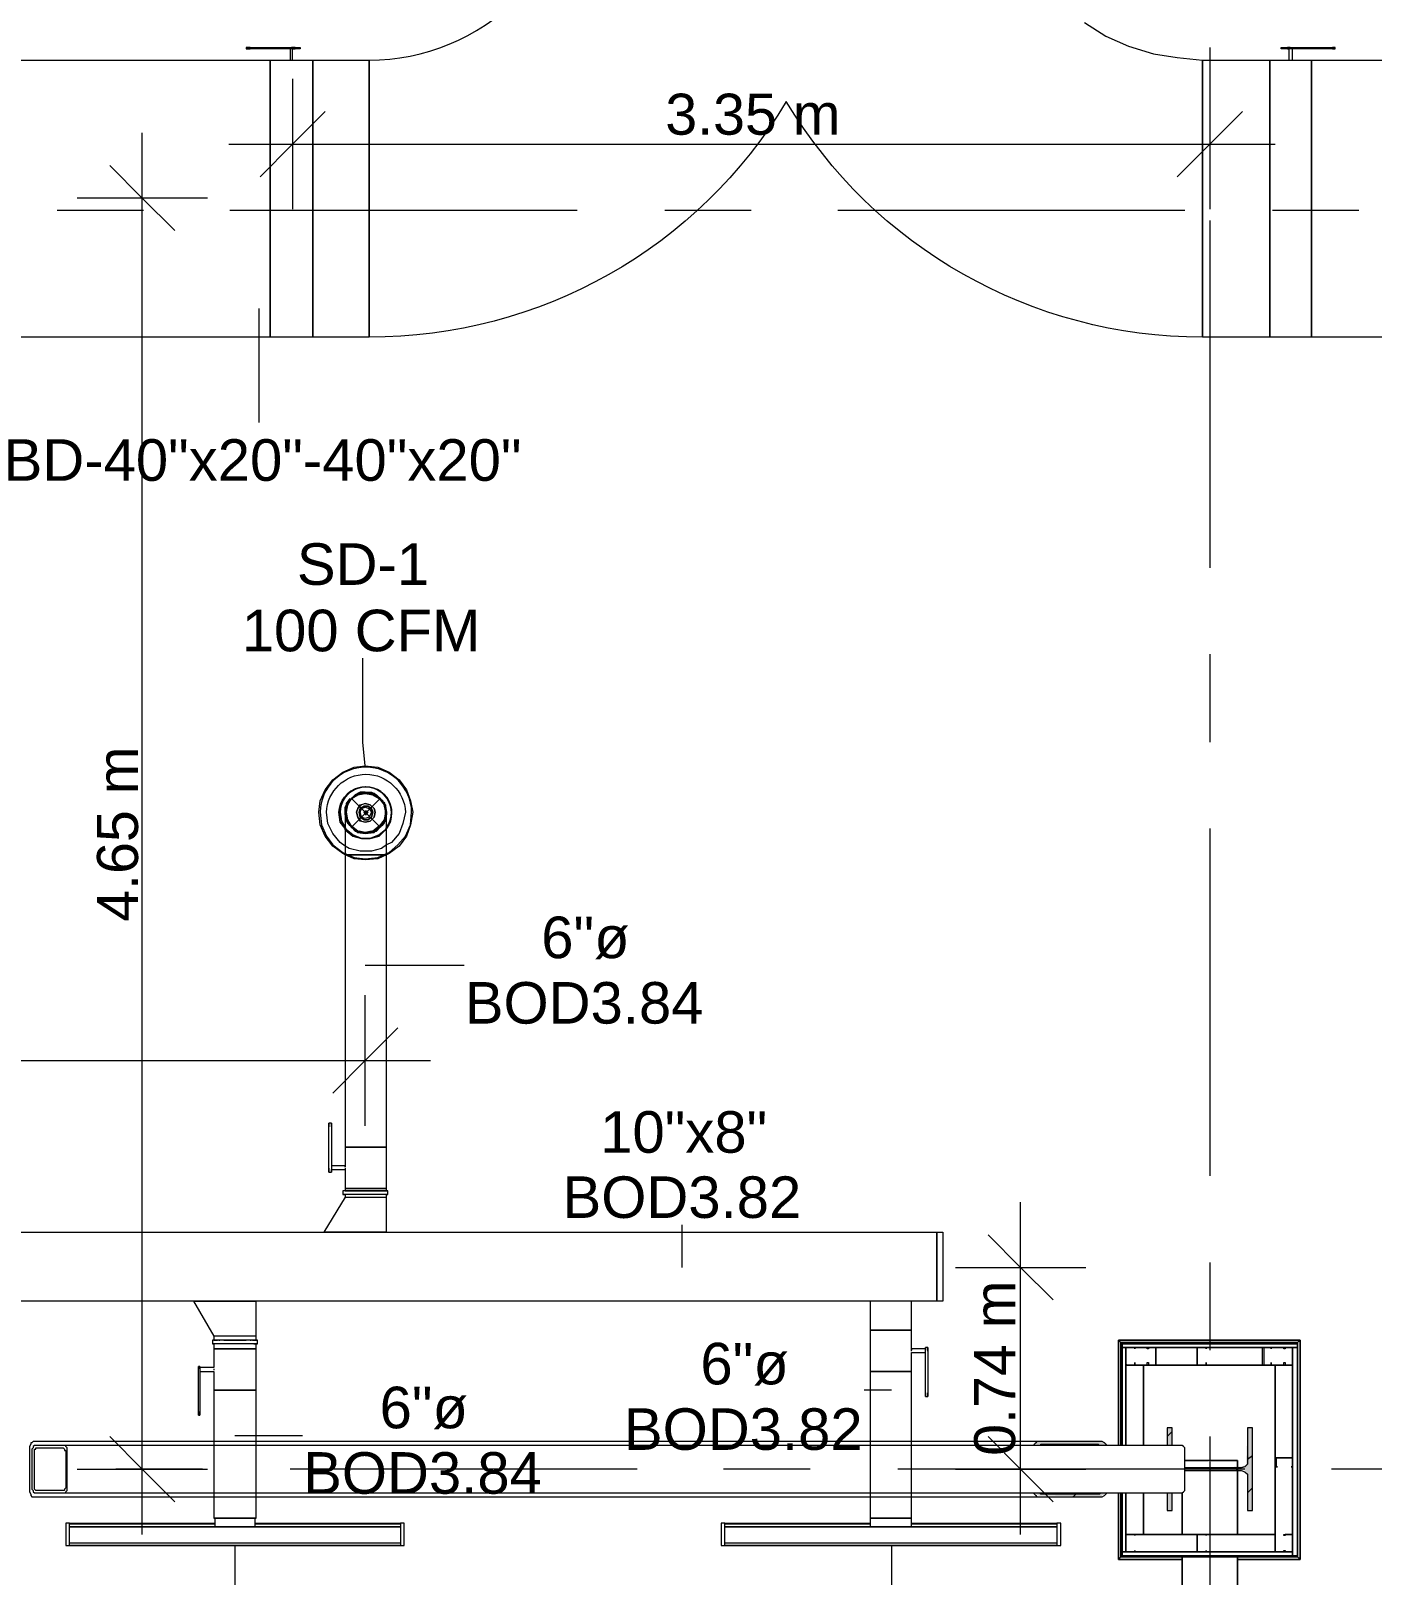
# Model space of a CAD drawing. Header units: metres. Extents: x -2 to 237, y -8 to 52.
# Drawn here: x 54.14 to 59.04, y 8.81 to 14.46 of the extents above; entities that cross this region are included whole.
import ezdxf

# ---------------------------------------------------------------- set-up
doc = ezdxf.new("R2010")
doc.units = ezdxf.units.M
doc.layers.add('HVAC - Ductos', color=5, linetype='Continuous', lineweight=0)
doc.layers.add('PDF_Text', color=7, linetype='Continuous', lineweight=0)
doc.layers.add('PDF_Geometry', color=7, linetype='Continuous', lineweight=0, true_color=0xaaaaaa)
doc.layers.add('PDF_Solid Fills', color=7, linetype='Continuous', lineweight=0, true_color=0xffffff)
doc.styles.add('PDF Helvetica', font='')
doc.styles.get('PDF Helvetica').set_extended_font_data('Helvetica')

msp = doc.modelspace()

# ---------------------------------------------------------------- hatches: boundary and pattern name
at = {"layer": 'PDF_Solid Fills', "lineweight": 0, "transparency": 33554559}
h = msp.add_hatch(color=256, dxfattribs=at)
h.paths.add_polyline_path([(58.3098, 9.2892), (58.3098, 9.3534), (58.2914, 9.3534), (58.2914, 9.2892)])
h.paths.add_polyline_path([(58.3098, 9.1151), (58.2914, 9.1151), (58.2914, 9.051), (58.3098, 9.051)])
h.paths.add_polyline_path([(58.5847, 9.1884), (58.5847, 9.051), (58.6029, 9.051), (58.6029, 9.3534), (58.5847, 9.3534), (58.5801, 9.2205), (58.5755, 9.2159), (58.5617, 9.2113), (58.3556, 9.2067), (58.3556, 9.1975), (58.5755, 9.1975)])
h = msp.add_hatch(color=256, dxfattribs=at)
h.paths.add_polyline_path([(57.8058, 9.1151), (57.8104, 9.1105), (57.8241, 9.1059), (58.0532, 9.1013), (58.0532, 9.1059), (58.0623, 9.1105), (58.0669, 9.1151)])
h.paths.add_polyline_path([(58.0715, 9.2938), (58.0623, 9.3029), (57.8104, 9.3029), (57.8058, 9.2983), (57.8012, 9.2938), (58.0715, 9.2892)])

# ---------------------------------------------------------------- linework, layer by layer
at = {"layer": 'HVAC - Ductos', "lineweight": 0}
for points in [[(57.9891, 14.4893), (58.0669, 14.4389), (58.1494, 14.4023), (58.241, 14.3748), (58.328, 14.3611), (58.4197, 14.3519), (58.4197, 13.3394), (58.4197, 14.3519), (58.6671, 14.3519), (58.6671, 13.3394), (58.4197, 13.3394, -0.264003), (56.8986, 14.2007, -0.264657), (55.3729, 13.3394), (55.3729, 14.3519, 0.415734), (56.138, 15.117)], [(55.4371, 11.4518), (55.4462, 11.4564), (55.4783, 11.4838), (55.5058, 11.5159), (55.5242, 11.5571), (55.5287, 11.6029, 0.986385), (55.1942, 11.6029), (55.1988, 11.5571), (55.2172, 11.5159), (55.2401, 11.4838), (55.2767, 11.4564), (55.2859, 11.4518)], [(55.2859, 11.4792), (55.2675, 11.493), (55.2401, 11.525), (55.2217, 11.5617), (55.2172, 11.6029, -0.962337), (55.5058, 11.6029), (55.4966, 11.5617), (55.4829, 11.525), (55.4554, 11.493), (55.4371, 11.4838)]]:
    msp.add_lwpolyline(points, format="xyb", dxfattribs=at)
for points in [[(51.7305, 14.3519), (55.011, 14.3519), (55.011, 13.3394), (51.7305, 13.3394)], [(55.1668, 13.3394), (55.011, 13.3394), (55.011, 14.3519), (55.1668, 14.3519)], [(55.1668, 14.3519), (55.3729, 14.3519), (55.3729, 13.3394), (55.1668, 13.3394)], [(58.6671, 14.3519), (58.8183, 14.3519), (58.8183, 13.3394), (58.6671, 13.3394)], [(58.8183, 14.3519), (59.0887, 14.3519), (59.0887, 13.3394), (58.8183, 13.3394)], [(55.4279, 11.5754), (55.4095, 11.5526), (55.3867, 11.5342), (55.3592, 11.5296), (55.3317, 11.5342), (55.3088, 11.5526), (55.295, 11.5754), (55.2904, 11.6029), (55.295, 11.6304), (55.3088, 11.6533), (55.3317, 11.667), (55.3592, 11.6716), (55.3867, 11.667), (55.4095, 11.6533), (55.4279, 11.6304), (55.4325, 11.6029)], [(55.3317, 11.6166), (55.3271, 11.6029), (55.3317, 11.6166), (55.3409, 11.6304), (55.3592, 11.635), (55.3775, 11.6304), (55.3913, 11.6166), (55.3958, 11.6029), (55.3913, 11.6166), (55.3775, 11.6304), (55.3592, 11.635), (55.3455, 11.6304)], [(55.3363, 11.6716), (55.3317, 11.6716)], [(55.263, 11.6029), (55.2675, 11.5662), (55.2859, 11.5434), (55.2675, 11.5662)], [(55.2859, 11.6029), (55.2859, 11.5984)], [(55.3913, 11.5846), (55.3958, 11.6029), (55.3913, 11.5846), (55.3775, 11.5708), (55.3592, 11.5662), (55.3409, 11.5708), (55.3317, 11.5846), (55.3271, 11.6029), (55.3317, 11.5846), (55.3455, 11.5708), (55.3592, 11.5662), (55.3775, 11.5708)], [(55.3592, 11.525), (55.3913, 11.5296), (55.4141, 11.548), (55.4325, 11.5708), (55.4141, 11.548), (55.3913, 11.5296), (55.3592, 11.525), (55.3317, 11.5296)], [(55.3409, 11.6166), (55.3363, 11.6029), (55.3409, 11.6166), (55.3546, 11.6258), (55.3683, 11.6258), (55.3821, 11.6166), (55.3867, 11.6029), (55.3821, 11.6166), (55.3683, 11.6258), (55.3546, 11.6258)], [(55.3821, 11.5846), (55.3867, 11.6029), (55.3821, 11.5846), (55.3683, 11.5754), (55.3546, 11.5754), (55.3409, 11.5846), (55.3363, 11.6029), (55.3409, 11.5846), (55.3546, 11.5754), (55.3683, 11.5754)], [(55.3729, 11.5846), (55.3592, 11.58), (55.3455, 11.5846), (55.3409, 11.6029), (55.3455, 11.6166), (55.3592, 11.6212), (55.3729, 11.6166), (55.3821, 11.6029)], [(55.3637, 11.6075), (55.3592, 11.6075), (55.3546, 11.6029), (55.3592, 11.6075), (55.3637, 11.6075), (55.3683, 11.6029), (55.3637, 11.5938), (55.3592, 11.5938), (55.3546, 11.6029), (55.3592, 11.5984), (55.3637, 11.5984), (55.3637, 11.6029)], [(55.2904, 11.5388), (55.3133, 11.5204), (55.3455, 11.5067), (55.3775, 11.5067), (55.4095, 11.5204), (55.4325, 11.5388), (55.4371, 11.548), (55.4325, 11.5388), (55.4095, 11.5204), (55.3775, 11.5067), (55.3455, 11.5067), (55.3133, 11.5204), (55.2904, 11.5388), (55.2859, 11.548)], [(55.4325, 11.5388), (55.4095, 11.5159), (55.3775, 11.5067), (55.3455, 11.5067), (55.3133, 11.5159), (55.2859, 11.5388), (55.2859, 11.5434), (55.2859, 11.5388), (55.3133, 11.5159), (55.3455, 11.5067), (55.3775, 11.5067), (55.4095, 11.5159), (55.4325, 11.5388), (55.4371, 11.5434)], [(55.2263, 10.453), (55.2263, 10.4575), (55.2263, 10.4621), (55.2263, 10.4667), (55.2263, 10.4621), (55.2263, 10.4575)], [(55.2355, 10.453), (55.2355, 10.4575), (55.2355, 10.4621), (55.2355, 10.4667), (55.2355, 10.4621), (55.2355, 10.4575)], [(57.4484, 9.8161), (53.3341, 9.8161), (53.3341, 10.0681), (57.4484, 10.0681)], [(57.4713, 10.0681), (57.4713, 9.8161), (57.4484, 9.8161), (57.4484, 10.0681)], [(57.3568, 9.7107), (57.3476, 9.7107), (57.3338, 9.7107), (57.3201, 9.7107), (57.3018, 9.7107), (57.2834, 9.7107), (57.2606, 9.7107), (57.2422, 9.7107), (57.2285, 9.7107), (57.2147, 9.7107), (57.2102, 9.7107), (57.2056, 9.7107), (57.2102, 9.7107), (57.2147, 9.7107), (57.2285, 9.7107), (57.2422, 9.7107), (57.2606, 9.7107), (57.2834, 9.7107), (57.3018, 9.7107), (57.3201, 9.7107), (57.3338, 9.7107), (57.3476, 9.7107), (57.3568, 9.7107), (57.3476, 9.7107), (57.3338, 9.7107), (57.3201, 9.7107), (57.3018, 9.7107), (57.2834, 9.7107), (57.2606, 9.7107), (57.2422, 9.7107), (57.2285, 9.7107), (57.2147, 9.7107), (57.2102, 9.7107), (57.2056, 9.7107), (57.2102, 9.7107), (57.2147, 9.7107), (57.2285, 9.7107), (57.2422, 9.7107), (57.2606, 9.7107), (57.2834, 9.7107), (57.3018, 9.7107), (57.3201, 9.7107), (57.3338, 9.7107), (57.3476, 9.7107)], [(57.2834, 9.7107), (57.3018, 9.7107), (57.3201, 9.7107), (57.3338, 9.7107), (57.3476, 9.7107), (57.3568, 9.7107), (57.3476, 9.7107), (57.3338, 9.7107), (57.3201, 9.7107), (57.3018, 9.7107), (57.2834, 9.7107), (57.2606, 9.7107), (57.2422, 9.7107), (57.2285, 9.7107), (57.2147, 9.7107), (57.2102, 9.7107), (57.2056, 9.7107), (57.2102, 9.7107), (57.2147, 9.7107), (57.2285, 9.7107), (57.2422, 9.7107), (57.2606, 9.7107)], [(57.2056, 9.7107), (57.2102, 9.7107), (57.2147, 9.7107), (57.2285, 9.7107), (57.2422, 9.7107), (57.2606, 9.7107), (57.2834, 9.7107), (57.3018, 9.7107), (57.3201, 9.7107), (57.3338, 9.7107), (57.3476, 9.7107), (57.3568, 9.7107), (57.3476, 9.7107), (57.3338, 9.7107), (57.3201, 9.7107), (57.3018, 9.7107), (57.2834, 9.7107), (57.2606, 9.7107), (57.2422, 9.7107), (57.2285, 9.7107), (57.2147, 9.7107), (57.2102, 9.7107)], [(57.3568, 9.642), (57.3568, 9.6374)], [(57.2056, 8.9914), (57.2102, 8.9914), (57.2193, 8.9914), (57.2285, 8.9914), (57.2468, 8.9914), (57.2606, 8.9914), (57.2834, 8.9914), (57.3018, 8.9914), (57.3201, 8.9914), (57.3338, 8.9914), (57.3476, 8.9914), (57.3522, 8.9914), (57.3568, 8.9914), (57.3568, 9.0234), (57.3568, 9.5595), (57.3476, 9.5595), (57.3338, 9.5595), (57.3201, 9.5595), (57.3018, 9.5595), (57.2834, 9.5595), (57.2606, 9.5595), (57.2422, 9.5595), (57.2285, 9.5595), (57.2147, 9.5595), (57.2102, 9.5595), (57.2056, 9.5595), (57.2056, 9.0234)], [(57.4072, 9.4816), (57.4072, 9.477), (57.4072, 9.4724), (57.4072, 9.4678), (57.4072, 9.4724), (57.4072, 9.477)], [(57.4163, 9.4816), (57.4163, 9.477), (57.4163, 9.4724), (57.4163, 9.4678), (57.4163, 9.4724), (57.4163, 9.477)], [(54.2641, 8.9226), (54.2779, 8.9226), (54.2779, 9.0051), (54.2641, 9.0051)], [(54.2779, 8.9914), (55.4875, 8.9914), (54.2779, 8.9914), (55.4875, 8.9914), (55.4875, 8.9318), (54.2779, 8.9318)], [(54.8094, 8.9914), (54.8185, 8.9914), (54.8323, 8.9914), (54.8461, 8.9914), (54.8643, 8.9914), (54.8827, 8.9914), (54.901, 8.9914), (54.9193, 8.9914), (54.9377, 8.9914), (54.9468, 8.9914), (54.956, 8.9914), (54.956, 9.0234), (54.9468, 9.0234), (54.9377, 9.0234), (54.9193, 9.0234), (54.901, 9.0234), (54.8827, 9.0234), (54.8643, 9.0234), (54.8461, 9.0234), (54.8323, 9.0234), (54.8185, 9.0234), (54.8094, 9.0234)], [(55.5012, 8.9226), (55.5012, 9.0051), (55.4875, 9.0051), (55.4875, 8.9226)], [(56.6604, 8.9226), (56.6741, 8.9226), (56.6741, 9.0051), (56.6604, 9.0051)], [(56.6741, 8.9914), (57.8882, 8.9914), (56.6741, 8.9914), (57.8882, 8.9914), (57.8882, 8.9318), (56.6741, 8.9318)], [(57.902, 8.9226), (57.902, 9.0051), (57.8882, 9.0051), (57.8882, 8.9226)]]:
    msp.add_lwpolyline(points, close=True, dxfattribs=at)
for points in [[(55.1668, 14.3519), (55.1668, 14.242)], [(55.0934, 14.2832), (55.0934, 14.0449), (55.0934, 13.8067)], [(58.4472, 14.2832), (58.4472, 14.0449), (58.4472, 13.8067)], [(55.2126, 14.164), (55.0934, 14.0449), (54.9744, 13.9258)], [(55.1668, 14.164), (55.1668, 14.0037)], [(58.5663, 14.164), (58.4472, 14.0449), (58.328, 13.9258)], [(54.5436, 8.9639), (54.5436, 14.0862)], [(54.8597, 14.0449), (58.6855, 14.0449)], [(54.4246, 13.9671), (54.5436, 13.8479), (54.6628, 13.7288)], [(55.1668, 13.9258), (55.1668, 13.7654)], [(54.7819, 13.8479), (54.5436, 13.8479), (54.3054, 13.8479)], [(56.1335, 13.8021), (54.8643, 13.8021)], [(56.7703, 13.8021), (56.4542, 13.8021)], [(58.3556, 13.8021), (57.0865, 13.8021)], [(58.9924, 13.8021), (58.6763, 13.8021)], [(58.4472, 13.7654), (58.4472, 12.4963)], [(55.1668, 13.6876), (55.1668, 13.5272)], [(54.9698, 13.4447), (54.9698, 13.0278)], [(55.1668, 13.4493), (55.1668, 13.3394)], [(55.3592, 11.7724), (55.35, 11.8595), (55.35, 12.1664)], [(55.2859, 11.5984), (55.2859, 11.5938), (55.2859, 11.5754), (55.2859, 11.548), (55.2859, 11.5113), (55.2859, 11.4655), (55.2859, 11.4472), (55.2767, 11.4518), (55.2401, 11.4792), (55.2126, 11.5159), (55.1942, 11.5571), (55.1896, 11.6029), (55.1942, 11.6442), (55.2126, 11.6854), (55.2401, 11.7221), (55.2767, 11.7495), (55.3179, 11.7679), (55.3592, 11.7724), (55.405, 11.7679), (55.4462, 11.7495), (55.4829, 11.7221), (55.5104, 11.6854), (55.5242, 11.6442), (55.5333, 11.6029), (55.5242, 11.5571), (55.5104, 11.5159), (55.4829, 11.4792), (55.4462, 11.4518), (55.4371, 11.4472), (55.4371, 11.493), (55.4371, 11.5342), (55.4371, 11.5662), (55.4371, 11.5892), (55.4371, 11.5984)], [(55.2859, 11.5938), (55.2859, 11.58), (55.295, 11.5617), (55.3088, 11.548), (55.295, 11.5662), (55.2904, 11.58), (55.2859, 11.6029), (55.2904, 11.6212), (55.295, 11.6396), (55.3088, 11.6533), (55.3225, 11.667), (55.3409, 11.6716), (55.3592, 11.6762), (55.3821, 11.6762), (55.4004, 11.667), (55.4141, 11.6533), (55.4233, 11.6396), (55.4141, 11.6533), (55.3958, 11.667), (55.3775, 11.6716), (55.3592, 11.6762), (55.3317, 11.6716)], [(55.2859, 11.5984), (55.2904, 11.5708), (55.2904, 11.5754), (55.2859, 11.6029), (55.2904, 11.6258), (55.2904, 11.6304), (55.2859, 11.6029), (55.2859, 11.6212), (55.295, 11.6396), (55.3088, 11.6533), (55.3317, 11.6716), (55.3088, 11.6533)], [(55.2904, 11.6258), (55.2859, 11.6029), (55.2904, 11.5708), (55.3088, 11.548), (55.3225, 11.5388), (55.3409, 11.5296), (55.3592, 11.5296), (55.3775, 11.5296), (55.3958, 11.5388), (55.4141, 11.548), (55.4233, 11.5662), (55.4325, 11.58), (55.4325, 11.6029), (55.4325, 11.6212), (55.4233, 11.6396), (55.4279, 11.6396), (55.4325, 11.6212), (55.4371, 11.6029), (55.4325, 11.5708), (55.4371, 11.5984)], [(55.2859, 11.5938), (55.2859, 11.6029), (55.2859, 11.6212), (55.2904, 11.6258), (55.2904, 11.6304), (55.2904, 11.635), (55.2904, 11.6304), (55.2904, 11.6258)], [(55.3913, 11.667), (55.4141, 11.6533), (55.4279, 11.6304), (55.4325, 11.6258), (55.4371, 11.6029), (55.4325, 11.6304), (55.4141, 11.6533), (55.3913, 11.6716), (55.3592, 11.6762), (55.3409, 11.6762), (55.3225, 11.667), (55.3088, 11.6533), (55.2904, 11.6304)], [(55.2904, 11.6304), (55.295, 11.6396), (55.3088, 11.6533), (55.3225, 11.667), (55.3317, 11.6716), (55.3409, 11.6762), (55.3592, 11.6762), (55.3821, 11.6762), (55.3867, 11.6716), (55.3913, 11.6716), (55.4004, 11.667), (55.4141, 11.6533), (55.4233, 11.6396)], [(55.2904, 11.635), (55.3042, 11.6533)], [(55.295, 11.6304), (55.3088, 11.6533), (55.3317, 11.667)], [(55.295, 11.6396), (55.295, 11.6396)], [(55.3317, 11.6716), (55.3317, 11.6716)], [(55.4279, 11.635), (55.4141, 11.6533), (55.3913, 11.6716), (55.3867, 11.6716), (55.3592, 11.6762), (55.3363, 11.6716), (55.3592, 11.6762), (55.3821, 11.6716)], [(55.3867, 11.6716), (55.3913, 11.6716)], [(55.4279, 11.6304), (55.4279, 11.6396)], [(55.4325, 11.6258), (55.4325, 11.6304), (55.4279, 11.635), (55.4325, 11.6304), (55.4325, 11.6258), (55.4325, 11.6212), (55.4371, 11.6029), (55.4371, 11.5938)], [(55.2904, 11.5708), (55.2904, 11.5708)], [(55.2904, 11.5708), (55.3088, 11.548), (55.3317, 11.5296)], [(55.3363, 11.5296), (55.3317, 11.5296), (55.3088, 11.548), (55.295, 11.5708)], [(55.4325, 11.5754), (55.4325, 11.5708), (55.4279, 11.5708), (55.4141, 11.548), (55.4279, 11.5617), (55.4325, 11.58), (55.4371, 11.5938)], [(55.4279, 11.6258), (55.4325, 11.6029), (55.4279, 11.5754)], [(55.4371, 11.5984), (55.4371, 11.6029), (55.4371, 11.5984)], [(55.3317, 11.5342), (55.3088, 11.548), (55.3225, 11.5342), (55.3409, 11.5296), (55.3592, 11.525), (55.3821, 11.5296), (55.4004, 11.5342), (55.4141, 11.548), (55.3913, 11.5342), (55.3913, 11.5296), (55.3867, 11.5296)], [(55.3317, 11.5296), (55.3317, 11.5296)], [(55.3821, 11.5342), (55.3592, 11.5296), (55.3363, 11.5342)], [(55.4371, 11.4838), (55.4187, 11.47), (55.3821, 11.4609), (55.3409, 11.4609), (55.2996, 11.47), (55.2859, 11.4792)], [(55.4371, 10.2193), (55.4371, 10.2285), (55.4371, 10.3796), (55.4325, 10.3796), (55.4279, 10.3796), (55.4141, 10.3796), (55.4004, 10.3796), (55.3821, 10.3796), (55.3592, 10.3796), (55.3409, 10.3796), (55.3225, 10.3796), (55.3088, 10.3796), (55.295, 10.3796), (55.2859, 10.3796), (55.295, 10.3796), (55.3088, 10.3796), (55.3225, 10.3796), (55.3409, 10.3796), (55.3592, 10.3796), (55.3821, 10.3796), (55.4004, 10.3796), (55.4141, 10.3796), (55.4279, 10.3796), (55.4325, 10.3796), (55.4371, 10.3796), (55.4371, 11.4472), (55.4325, 11.4472), (55.4279, 11.4472), (55.4141, 11.4472), (55.4004, 11.4472), (55.3821, 11.4472), (55.3592, 11.4472), (55.3409, 11.4472), (55.3225, 11.4472), (55.3088, 11.4472), (55.295, 11.4472), (55.2859, 11.4472), (55.2859, 10.3796), (55.2859, 10.3109), (55.2355, 10.3109)], [(55.2859, 11.4518), (55.3179, 11.438), (55.3592, 11.4334), (55.405, 11.438), (55.4371, 11.4518)], [(55.4371, 11.4472), (55.405, 11.4334), (55.3592, 11.4288), (55.3179, 11.4334), (55.2859, 11.4472)], [(55.2859, 11.4472), (55.295, 11.4472), (55.3088, 11.4472), (55.3225, 11.4472), (55.3409, 11.4472), (55.3592, 11.4472), (55.3821, 11.4472), (55.4004, 11.4472), (55.4141, 11.4472), (55.4279, 11.4472), (55.4325, 11.4472), (55.4371, 11.4472)], [(55.3592, 11.044), (55.7211, 11.044)], [(55.3592, 10.4575), (55.3592, 10.6957), (55.3592, 10.934)], [(55.4783, 10.8149), (55.3592, 10.6957), (55.2401, 10.5766)], [(39.7267, 10.6957), (46.9519, 10.6957), (48.6288, 10.6957), (49.2518, 10.6957), (51.2174, 10.6957), (55.5974, 10.6957)], [(55.2263, 10.4667), (55.2263, 10.4667)], [(55.2355, 10.4667), (55.2263, 10.4667)], [(55.2263, 10.3017), (55.2263, 10.2971), (55.2263, 10.2925), (55.2263, 10.288), (55.2263, 10.2925), (55.2263, 10.2971), (55.2263, 10.3017), (55.2263, 10.453)], [(55.2355, 10.4667), (55.2355, 10.4667)], [(55.2355, 10.453), (55.2355, 10.3017), (55.2355, 10.2971), (55.2355, 10.2925), (55.2355, 10.288), (55.2355, 10.2925), (55.2355, 10.2971)], [(55.2263, 10.288), (55.2263, 10.288)], [(55.2263, 10.288), (55.2355, 10.288)], [(55.2355, 10.3017), (55.2355, 10.2971), (55.2859, 10.2971), (55.2859, 10.2285), (55.295, 10.2285), (55.3088, 10.2285), (55.3225, 10.2285), (55.3409, 10.2285), (55.3592, 10.2285), (55.3821, 10.2285), (55.4004, 10.2285), (55.4141, 10.2285), (55.4279, 10.2285), (55.4325, 10.2285), (55.4371, 10.2285), (55.4325, 10.2285), (55.4371, 10.2285), (55.4325, 10.2285), (55.4279, 10.2285), (55.4141, 10.2285), (55.4004, 10.2285), (55.3821, 10.2285), (55.3592, 10.2285), (55.3409, 10.2285), (55.3225, 10.2285), (55.3088, 10.2285), (55.295, 10.2285), (55.2859, 10.2285), (55.2859, 10.2193), (55.295, 10.2193), (55.3088, 10.2193), (55.3225, 10.2193), (55.3409, 10.2193), (55.3592, 10.2193), (55.3821, 10.2193), (55.4004, 10.2193), (55.4141, 10.2193), (55.4279, 10.2193), (55.4325, 10.2193), (55.4371, 10.2193), (55.4325, 10.2193), (55.4417, 10.2193), (55.4325, 10.2193), (55.4187, 10.2193), (55.4004, 10.2193), (55.3821, 10.2193), (55.3592, 10.2193), (55.3409, 10.2193), (55.3179, 10.2193), (55.3042, 10.2193), (55.2904, 10.2193), (55.2813, 10.2193), (55.2767, 10.2193), (55.2767, 10.2055)], [(55.2355, 10.2971), (55.2355, 10.2971)], [(55.2355, 10.288), (55.2355, 10.288)], [(55.2859, 10.3063), (55.2859, 10.3109), (55.2859, 10.3063)], [(55.2859, 10.3063), (55.2859, 10.3109), (55.2859, 10.3063)], [(55.2859, 10.3017), (55.2859, 10.2971)], [(55.2859, 10.2971), (55.2859, 10.2971)], [(55.2859, 10.2971), (55.2859, 10.2971)], [(55.2859, 10.2971), (55.2859, 10.2971)], [(55.2859, 10.2193), (55.2813, 10.2193), (55.2767, 10.2193)], [(55.2859, 10.2285), (55.2859, 10.2285)], [(55.2859, 10.2193), (55.2859, 10.2193)], [(55.4417, 10.2055), (55.4417, 10.2193)], [(55.2859, 10.1963), (55.208, 10.0681), (55.2126, 10.0681), (55.2309, 10.0681), (55.2538, 10.0681), (55.2859, 10.0681), (55.3592, 10.0681), (55.3913, 10.0681), (55.4141, 10.0681), (55.4325, 10.0681), (55.4371, 10.0681), (55.4371, 10.1963)], [(55.4371, 10.2055), (55.4417, 10.2055), (55.4325, 10.2055), (55.4187, 10.2055), (55.4004, 10.2055), (55.3821, 10.2055), (55.3592, 10.2055), (55.3409, 10.2055), (55.3179, 10.2055), (55.3042, 10.2055), (55.2904, 10.2055), (55.2813, 10.2055), (55.2767, 10.2055), (55.2813, 10.2055), (55.2859, 10.2055), (55.2859, 10.1963), (55.295, 10.1963), (55.3088, 10.1963), (55.3225, 10.1963), (55.3409, 10.1963), (55.3592, 10.1963), (55.3821, 10.1963), (55.4004, 10.1963), (55.4141, 10.1963), (55.4279, 10.1963), (55.4325, 10.1963), (55.4371, 10.1963), (55.4371, 10.2055), (55.4325, 10.2055), (55.4279, 10.2055)], [(55.2859, 10.2055), (55.2859, 10.2055)], [(55.295, 10.2055), (55.2904, 10.2055)], [(55.3088, 10.2055), (55.3042, 10.2055)], [(55.4004, 10.2055), (55.3821, 10.2055), (55.3592, 10.2055), (55.3409, 10.2055), (55.3225, 10.2055), (55.3179, 10.2055)], [(55.3271, 10.1963), (55.3317, 10.1963), (55.3363, 10.1963)], [(55.3867, 10.1963), (55.3913, 10.1963)], [(55.4187, 10.2055), (55.4141, 10.2055)], [(57.7554, 8.9639), (57.7554, 10.1781)], [(55.4371, 10.0681), (55.4325, 10.0681), (55.4141, 10.0681), (55.3913, 10.0681), (55.3592, 10.0681), (55.2859, 10.0681), (55.2538, 10.0681), (55.2309, 10.0681), (55.2126, 10.0681), (55.208, 10.0681)], [(56.5183, 9.9398), (56.5183, 10.0956)], [(57.6363, 10.0589), (57.7554, 9.9398), (57.8745, 9.8207)], [(57.5171, 9.9398), (57.7554, 9.9398), (57.9937, 9.9398)], [(54.9606, 9.6878), (54.9606, 9.8161), (54.9514, 9.8161), (54.9377, 9.8161), (54.9102, 9.8161), (54.8827, 9.8161), (54.8048, 9.8161), (54.7773, 9.8161), (54.7544, 9.8161), (54.7361, 9.8161), (54.7315, 9.8161), (54.8048, 9.6878)], [(54.7315, 9.8161), (54.7361, 9.8161), (54.7544, 9.8161), (54.7773, 9.8161), (54.8048, 9.8161), (54.8827, 9.8161), (54.9102, 9.8161), (54.9377, 9.8161), (54.9514, 9.8161), (54.9606, 9.8161)], [(57.4072, 9.6329), (57.4072, 9.6374), (57.4072, 9.642), (57.3568, 9.642), (57.3568, 9.7107), (57.3568, 9.8161), (57.3476, 9.8161), (57.3338, 9.8161), (57.3201, 9.8161), (57.3018, 9.8161), (57.2834, 9.8161), (57.2606, 9.8161), (57.2422, 9.8161), (57.2285, 9.8161), (57.2147, 9.8161), (57.2102, 9.8161), (57.2056, 9.8161), (57.2056, 9.7107), (57.2056, 9.5595), (57.2102, 9.5595), (57.2147, 9.5595), (57.2285, 9.5595), (57.2422, 9.5595), (57.2606, 9.5595), (57.2834, 9.5595), (57.3018, 9.5595), (57.3201, 9.5595), (57.3338, 9.5595), (57.3476, 9.5595), (57.3568, 9.5595), (57.3568, 9.6283), (57.4072, 9.6283)], [(57.2056, 9.7107), (57.2056, 9.7107)], [(57.3568, 9.7107), (57.3568, 9.7107)], [(54.9606, 9.6741), (54.9652, 9.6741), (54.9606, 9.6741), (54.956, 9.6741), (54.9423, 9.6741), (54.9239, 9.6741), (54.9056, 9.6741), (54.8827, 9.6741), (54.8597, 9.6741), (54.8415, 9.6741), (54.8231, 9.6741), (54.8094, 9.6741), (54.8048, 9.6741), (54.8003, 9.6741), (54.8003, 9.6603), (54.8048, 9.6603), (54.8048, 9.642), (54.8094, 9.642), (54.8185, 9.642), (54.8277, 9.642), (54.8461, 9.642), (54.8643, 9.642), (54.8827, 9.642), (54.901, 9.642), (54.9193, 9.642), (54.9377, 9.642), (54.9468, 9.642), (54.956, 9.642), (54.9606, 9.642), (54.9606, 9.6603), (54.9652, 9.6603), (54.9606, 9.6603), (54.956, 9.6603), (54.9423, 9.6603), (54.9239, 9.6603), (54.9056, 9.6603), (54.8827, 9.6603), (54.8597, 9.6603), (54.8415, 9.6603), (54.8231, 9.6603), (54.8094, 9.6603), (54.8048, 9.6603), (54.8003, 9.6603)], [(54.8048, 9.6741), (54.8003, 9.6741)], [(54.9468, 9.6741), (54.956, 9.6741), (54.9606, 9.6741), (54.9606, 9.6878), (54.956, 9.6878), (54.9468, 9.6878), (54.9377, 9.6878), (54.9193, 9.6878), (54.901, 9.6878), (54.8827, 9.6878), (54.8643, 9.6878), (54.8461, 9.6878), (54.8277, 9.6878), (54.8185, 9.6878), (54.8094, 9.6878), (54.8048, 9.6878), (54.8048, 9.6741), (54.8094, 9.6741), (54.8185, 9.6741)], [(54.8231, 9.6741), (54.8277, 9.6741)], [(54.8415, 9.6741), (54.8461, 9.6741), (54.8643, 9.6741), (54.8827, 9.6741), (54.901, 9.6741), (54.9193, 9.6741), (54.9239, 9.6741)], [(54.8552, 9.6878), (54.8506, 9.6878)], [(54.9147, 9.6878), (54.9102, 9.6878)], [(54.9377, 9.6741), (54.9423, 9.6741)], [(54.9514, 9.6878), (54.9514, 9.6878)], [(54.9514, 9.6603), (54.956, 9.6603)], [(54.9652, 9.6603), (54.9652, 9.6741)], [(54.7544, 9.5595), (54.8048, 9.5595), (54.8048, 9.4908), (54.8048, 9.0234), (54.8094, 9.0234), (54.8185, 9.0234), (54.8277, 9.0234), (54.8461, 9.0234), (54.8643, 9.0234), (54.8827, 9.0234), (54.901, 9.0234), (54.9193, 9.0234), (54.9377, 9.0234), (54.9468, 9.0234), (54.956, 9.0234), (54.9606, 9.0234), (54.9606, 9.4908), (54.956, 9.4908), (54.9468, 9.4908), (54.9377, 9.4908), (54.9193, 9.4908), (54.901, 9.4908), (54.8827, 9.4908), (54.8643, 9.4908), (54.8461, 9.4908), (54.8277, 9.4908), (54.8185, 9.4908), (54.8094, 9.4908), (54.8048, 9.4908), (54.8094, 9.4908), (54.8185, 9.4908), (54.8277, 9.4908), (54.8461, 9.4908), (54.8643, 9.4908), (54.8827, 9.4908), (54.901, 9.4908), (54.9193, 9.4908), (54.9377, 9.4908), (54.9468, 9.4908), (54.956, 9.4908), (54.9606, 9.4908), (54.9606, 9.642), (54.956, 9.642), (54.9468, 9.642), (54.9377, 9.642), (54.9193, 9.642), (54.901, 9.642), (54.8827, 9.642), (54.8643, 9.642), (54.8461, 9.642), (54.8277, 9.642), (54.8185, 9.642), (54.8094, 9.642), (54.8048, 9.642), (54.8048, 9.5732), (54.7544, 9.5732), (54.7544, 9.5687), (54.7544, 9.5732), (54.7544, 9.5778), (54.7544, 9.5732), (54.7544, 9.5687), (54.7544, 9.4129), (54.7544, 9.4083), (54.7544, 9.4038), (54.7544, 9.3992), (54.7544, 9.4038), (54.7544, 9.4083), (54.7544, 9.4129)], [(57.3568, 9.6329), (57.3568, 9.6374), (57.3568, 9.642), (57.3568, 9.6374)], [(57.3568, 9.6283), (57.3568, 9.6283)], [(57.3568, 9.6283), (57.3568, 9.6283)], [(57.4072, 9.6465), (57.4072, 9.6465)], [(57.4163, 9.6465), (57.4072, 9.6465)], [(57.4072, 9.4816), (57.4072, 9.6329), (57.4072, 9.6374), (57.4072, 9.642), (57.4072, 9.6465), (57.4072, 9.642), (57.4072, 9.6374)], [(57.4072, 9.642), (57.4072, 9.642)], [(57.4163, 9.6465), (57.4163, 9.6465)], [(57.4163, 9.6329), (57.4163, 9.6374), (57.4163, 9.642), (57.4163, 9.6465), (57.4163, 9.642), (57.4163, 9.6374), (57.4163, 9.6329), (57.4163, 9.4816)], [(54.7498, 9.5778), (54.7498, 9.5778)], [(54.7544, 9.5778), (54.7498, 9.5778)], [(54.7498, 9.4129), (54.7498, 9.4083), (54.7498, 9.4038), (54.7498, 9.3992), (54.7498, 9.4038), (54.7498, 9.4083), (54.7498, 9.4129), (54.7498, 9.5687), (54.7498, 9.5732), (54.7498, 9.5778), (54.7498, 9.5732), (54.7498, 9.5687)], [(54.7544, 9.5778), (54.7544, 9.5778)], [(54.7544, 9.5732), (54.7544, 9.5732)], [(54.8048, 9.5732), (54.8048, 9.5732)], [(54.8048, 9.5732), (54.8048, 9.5732)], [(54.8048, 9.5732), (54.8048, 9.5732)], [(54.8048, 9.5732), (54.8048, 9.5732)], [(54.8048, 9.5687), (54.8048, 9.5641)], [(54.8048, 9.5595), (54.8048, 9.5595)], [(54.8048, 9.5595), (54.8048, 9.5595)], [(57.2834, 9.4908), (57.1827, 9.4908)], [(57.4072, 9.4678), (57.4072, 9.4678)], [(57.4072, 9.4678), (57.4163, 9.4678)], [(57.4163, 9.4678), (57.4163, 9.4678)], [(54.7498, 9.3992), (54.7498, 9.4038), (54.7498, 9.3992)], [(54.7498, 9.3992), (54.7544, 9.3992)], [(54.7544, 9.3992), (54.7544, 9.4038), (54.7544, 9.3992)], [(54.4246, 9.3213), (54.5436, 9.2021), (54.6628, 9.0831)], [(54.8827, 9.3258), (55.1301, 9.3258)], [(57.6363, 9.3213), (57.7554, 9.2021), (57.8745, 9.0831)], [(54.3054, 9.2021), (54.5436, 9.2021), (54.7819, 9.2021)], [(57.5171, 9.2021), (57.7554, 9.2021), (57.9937, 9.2021)], [(54.2779, 8.9731), (54.2779, 8.9823), (54.2779, 9.0006), (54.2779, 9.0051), (54.8094, 9.0051)], [(54.8094, 9.0006), (54.2779, 9.0006)], [(54.2779, 8.9777), (54.2779, 8.9823), (54.2779, 8.9868)], [(54.956, 9.0234), (54.9606, 9.0234)], [(54.956, 9.0051), (55.4875, 9.0051), (55.4875, 9.0006), (55.4875, 8.9823), (55.4875, 8.9731)], [(55.4875, 9.0006), (54.956, 9.0006)], [(55.4875, 8.9868), (55.4875, 8.9823), (55.4875, 8.9777)], [(56.6741, 8.9731), (56.6741, 8.9823), (56.6741, 9.0006), (56.6741, 9.0051), (57.2056, 9.0051)], [(57.2056, 9.0006), (56.6741, 9.0006)], [(56.6741, 8.9777), (56.6741, 8.9823), (56.6741, 8.9868)], [(57.2056, 9.0234), (57.2102, 9.0234), (57.2193, 9.0234), (57.2285, 9.0234), (57.2468, 9.0234), (57.2606, 9.0234), (57.2834, 9.0234), (57.3018, 9.0234), (57.3201, 9.0234), (57.3338, 9.0234), (57.3476, 9.0234), (57.3522, 9.0234), (57.3568, 9.0234)], [(57.3568, 9.0234), (57.3476, 9.0234), (57.3338, 9.0234), (57.3201, 9.0234), (57.3018, 9.0234), (57.2834, 9.0234), (57.2606, 9.0234), (57.2422, 9.0234), (57.2285, 9.0234), (57.2147, 9.0234), (57.2102, 9.0234), (57.2056, 9.0234)], [(57.3568, 9.0234), (57.3568, 9.0234)], [(57.3568, 9.0051), (57.8882, 9.0051), (57.8882, 9.0006), (57.8882, 8.9823), (57.8882, 8.9731)], [(57.8882, 9.0006), (57.3568, 9.0006)], [(57.8882, 8.9868), (57.8882, 8.9823), (57.8882, 8.9777)], [(55.4875, 8.9502), (55.4875, 8.9456), (55.4875, 8.941), (55.4875, 8.9226), (54.2779, 8.9226), (55.4875, 8.9226)], [(54.2779, 8.9226), (54.2779, 8.941), (54.2779, 8.9456), (54.2779, 8.9502)], [(54.2779, 8.9364), (54.2779, 8.941), (54.2779, 8.9456)], [(54.8827, 8.9226), (54.8827, 8.7028)], [(55.4875, 8.9456), (55.4875, 8.941), (55.4875, 8.9364)], [(57.8882, 8.9502), (57.8882, 8.9456), (57.8882, 8.941), (57.8882, 8.9226), (56.6741, 8.9226), (57.8882, 8.9226)], [(56.6741, 8.9226), (56.6741, 8.941), (56.6741, 8.9456), (56.6741, 8.9502)], [(56.6741, 8.9364), (56.6741, 8.941), (56.6741, 8.9456)], [(57.2834, 8.9226), (57.2834, 8.7028)], [(57.8882, 8.9456), (57.8882, 8.941), (57.8882, 8.9364)]]:
    msp.add_lwpolyline(points, dxfattribs=at)
msp.add_lwpolyline([(55.4554, 11.6029, 0.962232), (55.263, 11.6029, -1.355056), (55.4371, 11.5434), (55.4508, 11.5662), (55.4554, 11.6029), (55.4508, 11.5708), (55.4371, 11.548, 1.368444), (55.2675, 11.6029), (55.2721, 11.5708), (55.2859, 11.548, -1.368444)], format="xyb", close=True, dxfattribs=at)
at = {"layer": 'PDF_Geometry', "color": 1, "lineweight": 0}
for points in [[(54.9239, 14.3977), (54.9239, 14.3977)], [(54.9239, 14.3977), (54.9239, 14.3931)], [(54.9377, 14.3977), (54.9331, 14.3977), (54.9285, 14.3977), (54.9239, 14.3977), (54.9285, 14.3977), (54.9331, 14.3977), (54.9377, 14.3977), (55.0888, 14.3977), (55.0934, 14.3977), (55.098, 14.3977), (55.1026, 14.3977), (55.098, 14.3977), (55.0934, 14.3977), (55.0888, 14.3977), (55.121, 14.3977), (55.121, 14.3931), (55.0934, 14.3931), (55.098, 14.3931), (55.1026, 14.3931), (55.098, 14.3931), (55.0934, 14.3931), (55.0888, 14.3931), (54.9377, 14.3931), (54.9331, 14.3931), (54.9285, 14.3931), (54.9239, 14.3931), (54.9285, 14.3931), (54.9331, 14.3931), (54.9377, 14.3931)], [(54.9239, 14.3931), (54.9239, 14.3931)], [(55.0843, 14.3931), (55.0843, 14.3519)], [(55.0934, 14.3519), (55.0934, 14.3931), (55.0888, 14.3931), (55.0888, 14.3977)], [(55.1026, 14.3931), (55.1026, 14.3977)], [(58.8962, 14.3931), (58.9008, 14.3931), (58.9054, 14.3931), (58.9008, 14.3931), (58.8962, 14.3931), (58.7404, 14.3931), (58.7083, 14.3931), (58.7083, 14.3977), (58.7083, 14.3931)], [(58.7083, 14.3977), (58.7404, 14.3977), (58.8962, 14.3977), (58.9008, 14.3977), (58.9054, 14.3977), (58.9008, 14.3977), (58.8962, 14.3977)], [(58.7404, 14.3931), (58.7358, 14.3931), (58.7313, 14.3931), (58.7358, 14.3931), (58.7358, 14.3519)], [(58.7404, 14.3931), (58.7404, 14.3977), (58.7404, 14.3931)], [(58.7496, 14.3519), (58.7496, 14.3931)], [(58.9054, 14.3977), (58.9054, 14.3977)], [(58.9054, 14.3931), (58.9054, 14.3977)], [(58.9054, 14.3931), (58.9054, 14.3931)]]:
    msp.add_lwpolyline(points, dxfattribs=at)
at = {"layer": 'PDF_Geometry', "lineweight": 0}
for points in [[(58.4472, 14.3977), (58.4472, 14.0816)], [(54.5482, 13.8021), (54.2321, 13.8021)], [(58.4472, 12.1802), (58.4472, 11.8595)], [(58.4472, 11.5434), (58.4472, 10.2743)], [(58.4472, 9.9581), (58.4472, 9.6374)], [(58.1127, 9.6741), (58.1127, 9.2892)], [(58.1127, 9.6741), (58.1127, 9.2892)], [(58.7771, 9.6741), (58.1127, 9.6741)], [(58.7771, 9.6741), (58.1127, 9.6741)], [(58.1265, 9.6603), (58.1265, 9.6465)], [(58.7679, 9.6603), (58.1265, 9.6603)], [(58.7679, 9.6649), (58.7679, 8.8814), (58.7679, 9.6649)], [(58.7679, 9.6649), (58.7679, 8.8814), (58.7679, 9.6649)], [(58.7679, 9.6603), (58.7679, 9.6603)], [(58.7679, 8.8814), (58.7679, 9.6603), (58.7679, 8.8814)], [(58.7679, 9.6465), (58.7679, 9.6603)], [(58.1265, 9.6465), (58.7679, 9.6465)], [(58.1723, 9.642), (58.1723, 9.642)], [(58.2502, 9.6465), (58.2502, 9.6465)], [(58.2502, 9.6465), (58.2502, 9.6465)], [(58.4334, 9.642), (58.4334, 9.642)], [(58.6442, 9.6465), (58.6442, 9.6465)], [(58.6717, 9.642), (58.6717, 9.642)], [(58.7496, 9.6465), (58.7496, 9.6465)], [(58.7496, 9.6465), (58.7496, 9.6465)], [(58.1723, 9.5916), (58.1723, 9.5916)], [(58.4334, 9.5916), (58.4334, 9.5916)], [(58.6717, 9.5916), (58.6717, 9.5916)], [(58.3098, 9.2892), (58.3098, 9.3534), (58.2914, 9.3534), (58.2914, 9.2892)], [(58.2914, 9.3213), (58.3098, 9.3396)], [(58.3556, 9.1975), (58.5617, 9.1975), (58.5755, 9.1929), (58.5847, 9.1838), (58.5847, 9.1747), (58.5847, 9.0509), (58.6029, 9.0509), (58.6029, 9.3534), (58.5847, 9.3534), (58.5847, 9.2296), (58.5847, 9.2205), (58.5755, 9.2113), (58.5617, 9.2067), (58.3556, 9.2067)], [(58.4472, 9.3213), (58.4472, 8.3316)], [(57.8287, 9.3029), (54.1497, 9.3029), (54.1451, 9.3029), (54.1405, 9.2983), (54.1359, 9.2983), (54.1359, 9.2938), (54.1313, 9.2846), (54.1313, 9.28), (54.1313, 9.1243), (54.1313, 9.1197), (54.1359, 9.1105), (54.1359, 9.1059), (54.1405, 9.1013), (54.1451, 9.1013), (54.1497, 9.1013), (57.8287, 9.1013)], [(54.255, 9.1151), (58.3372, 9.1151), (58.3418, 9.1151), (58.3464, 9.1151), (58.351, 9.1197), (58.3556, 9.1243), (58.3556, 9.1289), (58.3556, 9.138), (58.3556, 9.2663), (58.3556, 9.2755), (58.3556, 9.28), (58.351, 9.2846), (58.3464, 9.2892), (58.3418, 9.2892), (58.3372, 9.2892), (54.255, 9.2892)], [(58.0715, 9.2892), (58.0669, 9.2938), (58.0623, 9.2983), (58.0532, 9.3029), (58.0486, 9.3029), (58.0394, 9.3029), (57.8287, 9.3029), (57.8241, 9.3029), (57.815, 9.3029), (57.8104, 9.2983), (57.8058, 9.2938), (57.8012, 9.2892)], [(57.8287, 9.2892), (57.8287, 9.2938), (58.0394, 9.2938), (58.044, 9.2892)], [(54.7636, 9.2021), (54.4474, 9.2021)], [(56.3534, 9.2021), (55.0843, 9.2021)], [(56.9857, 9.2021), (56.6695, 9.2021)], [(58.5755, 9.2021), (57.3064, 9.2021)], [(58.4701, 9.2342), (58.4655, 9.2342), (58.4609, 9.2342), (58.4564, 9.2342), (58.4518, 9.2342), (58.4564, 9.2342), (58.4609, 9.2342), (58.4655, 9.2342), (58.4701, 9.2342), (58.548, 9.2342), (58.3556, 9.2342), (58.4243, 9.2342), (58.4289, 9.2342), (58.4334, 9.2342), (58.438, 9.2342), (58.4426, 9.2342), (58.438, 9.2342), (58.4334, 9.2342), (58.4289, 9.2342), (58.4243, 9.2342)], [(58.5435, 9.1975), (58.5571, 9.2067)], [(58.548, 9.2067), (58.548, 9.2342), (58.548, 9.2067)], [(58.5847, 9.2388), (58.6029, 9.2526)], [(58.69, 9.2434), (58.69, 9.2434)], [(58.6946, 9.2113), (58.6946, 9.2113)], [(58.745, 9.2113), (58.745, 9.2113)], [(58.7496, 9.2434), (58.7496, 9.2434)], [(58.7496, 9.2434), (58.7496, 9.2434)], [(59.2077, 9.2021), (58.8916, 9.2021)], [(57.8012, 9.1151), (57.8058, 9.1105), (57.8104, 9.1059), (57.815, 9.1013), (57.8241, 9.1013), (57.8287, 9.1013), (58.0394, 9.1013), (58.0486, 9.1013), (58.0532, 9.1013), (58.0623, 9.1059), (58.0669, 9.1105), (58.0715, 9.1151)], [(58.0486, 9.1151), (58.044, 9.1105), (58.0394, 9.1105), (57.8287, 9.1105), (57.8241, 9.1151)], [(57.9478, 9.1013), (57.957, 9.1105)], [(58.1265, 9.1151), (58.1265, 8.886), (58.1265, 9.1151)], [(58.2914, 9.1151), (58.2914, 9.0509), (58.3098, 9.0509), (58.3098, 9.1151)], [(58.5847, 9.1151), (58.6029, 9.1335)], [(58.1723, 8.9593), (58.1723, 8.9593)], [(58.4334, 8.9593), (58.4334, 8.9593)], [(58.7496, 8.9639), (58.7496, 8.9639)], [(58.7496, 8.9639), (58.7496, 8.9639)], [(58.1265, 8.886), (58.1265, 8.886)], [(58.1723, 8.9044), (58.1723, 8.9044)], [(58.4334, 8.9044), (58.4334, 8.9044)], [(58.7679, 8.8814), (58.548, 8.8814)], [(58.548, 8.8814), (58.7679, 8.8814)]]:
    msp.add_lwpolyline(points, dxfattribs=at)
at = {"layer": 'PDF_Geometry', "color": 1, "lineweight": 0}
msp.add_lwpolyline([(58.7404, 14.3977), (58.7358, 14.3977), (58.7313, 14.3977), (58.7358, 14.3977)], close=True, dxfattribs=at)
at = {"layer": 'PDF_Geometry', "color": 8, "lineweight": 0, "true_color": 0x808080}
msp.add_lwpolyline([(55.4233, 11.6442), (55.3821, 11.6716), (55.3363, 11.6716), (55.2996, 11.6442), (55.2859, 11.6029), (55.2996, 11.5571), (55.3363, 11.5296), (55.3821, 11.5296), (55.4233, 11.5571), (55.4371, 11.6029)], close=True, dxfattribs=at)
for points in [[(55.3088, 11.6533), (55.4141, 11.548)], [(55.4141, 11.6533), (55.3088, 11.548)]]:
    msp.add_lwpolyline(points, dxfattribs=at)
at = {"layer": 'PDF_Geometry', "lineweight": 0}
for points in [[(58.1127, 9.2892), (58.1127, 9.6741)], [(58.1265, 9.5824), (58.1265, 9.6649), (58.7679, 9.6649), (58.1219, 9.6649), (58.7679, 9.6649), (58.1265, 9.6649), (58.7679, 9.6649), (58.1219, 9.6649), (58.7679, 9.6649), (58.7679, 8.8814), (58.1265, 8.8814), (58.1265, 8.886), (58.7496, 8.886), (58.7496, 8.8998), (58.7496, 9.5824), (58.7496, 9.6465), (58.1402, 9.6465), (58.1265, 9.6465), (58.1265, 9.2892), (58.1265, 9.6649), (58.1265, 9.2892), (58.1265, 9.6649), (58.1219, 9.6649), (58.1173, 9.6695), (58.1173, 9.6741), (58.1127, 9.6741), (58.1173, 9.6741), (58.1173, 9.6695), (58.1219, 9.6649), (58.1265, 9.6649), (58.7679, 9.6649), (58.7725, 9.6695), (58.7771, 9.6695), (58.7771, 9.6741), (58.1127, 9.6741), (58.1173, 9.6741), (58.1173, 9.6695), (58.1219, 9.6649), (58.1265, 9.6649), (58.1265, 9.2892)], [(58.7771, 9.6741), (58.7771, 9.6695), (58.7771, 9.6741), (58.7771, 8.8722), (58.7771, 9.6741), (58.7771, 9.6695), (58.7725, 9.6695), (58.7679, 9.6649), (58.1265, 9.6649), (58.1219, 9.6649), (58.1173, 9.6695), (58.1173, 9.6741), (58.1127, 9.6741), (58.7771, 9.6741), (58.7771, 8.8722), (58.7771, 8.8768), (58.7725, 8.8768), (58.7679, 8.8814), (58.7679, 9.6649), (58.7679, 8.8814), (58.7679, 9.5824), (58.7679, 9.6649), (58.7725, 9.6695), (58.7679, 9.6649), (58.7679, 8.8814), (58.7725, 8.8768), (58.7771, 8.8768), (58.7771, 8.8722)], [(58.1219, 9.2892), (58.1219, 9.6649)], [(58.1219, 9.2892), (58.1219, 9.6649)], [(58.7679, 9.6603), (58.7679, 9.6649), (58.1265, 9.6649), (58.1265, 9.6603)], [(58.1265, 9.6603), (58.1265, 9.2892)], [(58.1448, 9.5824), (58.1402, 9.5824), (58.1402, 9.587), (58.1402, 9.6465), (58.1448, 9.6465), (58.1723, 9.6465), (58.1723, 9.642), (58.1723, 9.6465), (58.1448, 9.6465), (58.1402, 9.6465), (58.1402, 9.587), (58.1448, 9.5824), (58.1723, 9.5824)], [(58.1402, 9.5824), (58.1402, 9.2892), (58.1402, 9.6465)], [(58.2181, 9.5916), (58.2227, 9.5916), (58.2227, 9.5824), (58.2502, 9.5824), (58.2502, 9.587), (58.2502, 9.6465), (58.2227, 9.6465), (58.2227, 9.642), (58.2181, 9.642), (58.2181, 9.6465), (58.2502, 9.6465), (58.2502, 9.587), (58.2502, 9.5824), (58.2181, 9.5824)], [(58.406, 9.5824), (58.4014, 9.5824), (58.4014, 9.587), (58.4014, 9.6465), (58.406, 9.6465), (58.4334, 9.6465), (58.4334, 9.642), (58.4334, 9.6465), (58.406, 9.6465), (58.4014, 9.6465), (58.4014, 9.587), (58.4014, 9.5824), (58.406, 9.5824), (58.4334, 9.5824)], [(58.6442, 9.5824), (58.6396, 9.5824), (58.6396, 9.587), (58.6396, 9.6465), (58.6442, 9.6465), (58.6717, 9.6465), (58.6717, 9.642), (58.6717, 9.6465), (58.6442, 9.6465), (58.6442, 9.587), (58.6442, 9.5824), (58.6717, 9.5824)], [(58.7175, 9.5916), (58.7221, 9.5916), (58.7221, 9.5824), (58.7496, 9.5824), (58.7496, 9.587), (58.7496, 9.6465), (58.7221, 9.6465), (58.7221, 9.642), (58.7175, 9.642), (58.7175, 9.6465), (58.7496, 9.6465), (58.7496, 9.587), (58.7496, 9.5824), (58.7175, 9.5824)], [(58.7496, 8.886), (58.7679, 8.886), (58.7679, 9.6465), (58.7496, 9.6465)], [(58.6855, 8.8998), (58.6855, 8.9639), (58.2044, 8.9639), (58.6855, 8.9639), (58.6855, 9.5824), (58.2044, 9.5824), (58.2044, 9.2892), (58.2044, 9.5824), (58.1402, 9.5824), (58.2044, 9.5824), (58.6855, 9.5824), (58.7496, 9.5824), (58.6855, 9.5824), (58.6855, 8.9639), (58.6855, 8.8998), (58.1402, 8.8998), (58.1265, 8.8998), (58.1265, 9.1151), (58.1265, 8.8814), (58.1265, 8.9639), (58.1265, 9.1151), (58.1265, 8.8814), (58.3464, 8.8814), (58.1219, 8.8814), (58.3464, 8.8814), (58.1265, 8.8814), (58.6855, 8.8814), (58.7679, 8.8814), (58.548, 8.8814), (58.7679, 8.8814), (58.7725, 8.8768), (58.7679, 8.8814), (58.548, 8.8814), (58.7679, 8.8814), (58.7679, 8.886), (58.1265, 8.886), (58.1265, 8.8998), (58.7496, 8.8998)], [(58.1723, 9.5916), (58.1723, 9.5824)], [(58.4334, 9.5916), (58.4334, 9.5824)], [(58.6717, 9.5916), (58.6717, 9.5824)], [(54.255, 9.1151), (54.2596, 9.1151), (54.2641, 9.1151), (54.2641, 9.1197), (54.2687, 9.1243), (54.2687, 9.1289), (54.2687, 9.138), (54.2687, 9.2663), (54.2687, 9.2755), (54.2687, 9.28), (54.2641, 9.2846), (54.2641, 9.2892), (54.2596, 9.2892), (54.255, 9.2892), (54.1588, 9.2892), (54.1542, 9.2892), (54.1497, 9.2892), (54.1451, 9.2846), (54.1451, 9.28), (54.1405, 9.2755), (54.1405, 9.2663), (54.1405, 9.138), (54.1405, 9.1289), (54.1451, 9.1243), (54.1451, 9.1197), (54.1497, 9.1151), (54.1542, 9.1151), (54.1588, 9.1151)], [(54.2641, 9.2663), (54.2641, 9.138), (54.2641, 9.1335), (54.2596, 9.1289), (54.2596, 9.1243), (54.255, 9.1243), (54.1588, 9.1243), (54.1542, 9.1243), (54.1497, 9.1289), (54.1497, 9.1335), (54.1497, 9.138), (54.1497, 9.2663), (54.1497, 9.2709), (54.1497, 9.2755), (54.1542, 9.2755), (54.1542, 9.28), (54.1588, 9.28), (54.255, 9.28), (54.2596, 9.2755), (54.2596, 9.2709), (54.2641, 9.2709)], [(58.7496, 9.2434), (58.69, 9.2434), (58.69, 9.2113), (58.6946, 9.2113), (58.6855, 9.2113), (58.6855, 9.2434), (58.69, 9.2434), (58.7496, 9.2434), (58.7496, 9.2113)], [(58.745, 9.2113), (58.7496, 9.2113)], [(58.548, 8.9639), (58.548, 9.1975)], [(58.3464, 8.8814), (58.1219, 8.8814), (58.1219, 9.1151), (58.1219, 8.8814), (58.1219, 9.1151), (58.1219, 8.8814), (58.1173, 8.8768), (58.1127, 8.8722), (58.3464, 8.8722), (58.1127, 8.8722), (58.1127, 9.1151), (58.1127, 8.8722), (58.1127, 9.1151), (58.1127, 8.8722), (58.3464, 8.8722), (58.1127, 8.8722), (58.1173, 8.8768), (58.1219, 8.8814)], [(58.1265, 8.886), (58.1265, 9.1151)], [(58.1402, 8.9639), (58.1402, 8.8998), (58.1402, 9.1151), (58.1402, 8.9639), (58.2044, 8.9639), (58.2044, 9.1151), (58.2044, 8.9639)], [(58.3464, 8.9639), (58.3464, 9.1151)], [(58.1448, 8.8998), (58.1402, 8.8998), (58.1402, 8.9044), (58.1402, 8.9639), (58.1448, 8.9639), (58.1723, 8.9639), (58.1723, 8.9593), (58.1723, 8.9639), (58.1448, 8.9639), (58.1402, 8.9639), (58.1402, 8.9044), (58.1402, 8.8998), (58.1448, 8.8998), (58.1723, 8.8998)], [(58.406, 8.8998), (58.4014, 8.8998), (58.4014, 8.9044), (58.4014, 8.9639), (58.406, 8.9639), (58.4334, 8.9639), (58.4334, 8.9593), (58.4334, 8.9639), (58.406, 8.9639), (58.4014, 8.9639), (58.4014, 8.9044), (58.4014, 8.8998), (58.406, 8.8998), (58.4334, 8.8998)], [(58.7175, 8.9044), (58.7221, 8.9044), (58.7221, 8.8998), (58.7496, 8.8998), (58.7496, 8.9044), (58.7496, 8.9639), (58.7221, 8.9639), (58.7221, 8.9593), (58.7175, 8.9593), (58.7175, 8.9639), (58.7496, 8.9639), (58.7496, 8.9044), (58.7496, 8.8998), (58.7175, 8.8998)], [(58.1265, 8.8814), (58.1219, 8.8814), (58.1173, 8.8768), (58.1127, 8.8722), (58.1173, 8.8768), (58.1219, 8.8814), (58.1265, 8.8814), (58.3464, 8.8814)], [(58.1723, 8.9044), (58.1723, 8.8998)], [(58.3464, 8.7485), (58.3464, 8.8814)], [(58.4334, 8.9044), (58.4334, 8.8998)], [(58.548, 8.7485), (58.548, 8.8814)], [(58.7679, 8.8814), (58.548, 8.8814)], [(58.7771, 8.8722), (58.548, 8.8722), (58.7771, 8.8722), (58.548, 8.8722), (58.7771, 8.8722), (58.7771, 8.8768)]]:
    msp.add_lwpolyline(points, close=True, dxfattribs=at)

# ---------------------------------------------------------------- texts
at = {"layer": 'PDF_Text', "lineweight": 0, "attachment_point": 4, "style": 'PDF Helvetica'}
for s, insert, char_height in [('3.35 m', (56.4561, 14.1532), 0.15002), ('BD-40"x20"-40"x20"', (54.0369, 12.8893), 0.151896), ('SD-1', (55.1091, 12.509), 0.1519), ('100 CFM', (54.9075, 12.2662), 0.1519), ('6"ø', (56.0025, 11.1437), 0.1519), ('BOD3.84', (55.723, 10.9054), 0.1519), ('10"x8"', (56.2179, 10.4335), 0.1519), ('BOD3.82', (56.0804, 10.1952), 0.1519), ('6"ø', (56.5844, 9.5859), 0.1519), ('6"ø', (55.4115, 9.4255), 0.1519), ('BOD3.82', (56.3049, 9.3476), 0.1519), ('BOD3.84', (55.132, 9.1873), 0.1519)]:
    msp.add_mtext(s, dxfattribs=dict(at, insert=insert, char_height=char_height))
at = {"layer": 'PDF_Text', "lineweight": 0, "char_height": 0.15002, "attachment_point": 4, "rotation": 90, "style": 'PDF Helvetica'}
for s, insert in [('4.65 m', (54.4542, 11.2028)), ('0.74 m', (57.6614, 9.251))]:
    msp.add_mtext(s, dxfattribs=dict(at, insert=insert))

doc.saveas('drawing.dxf')
